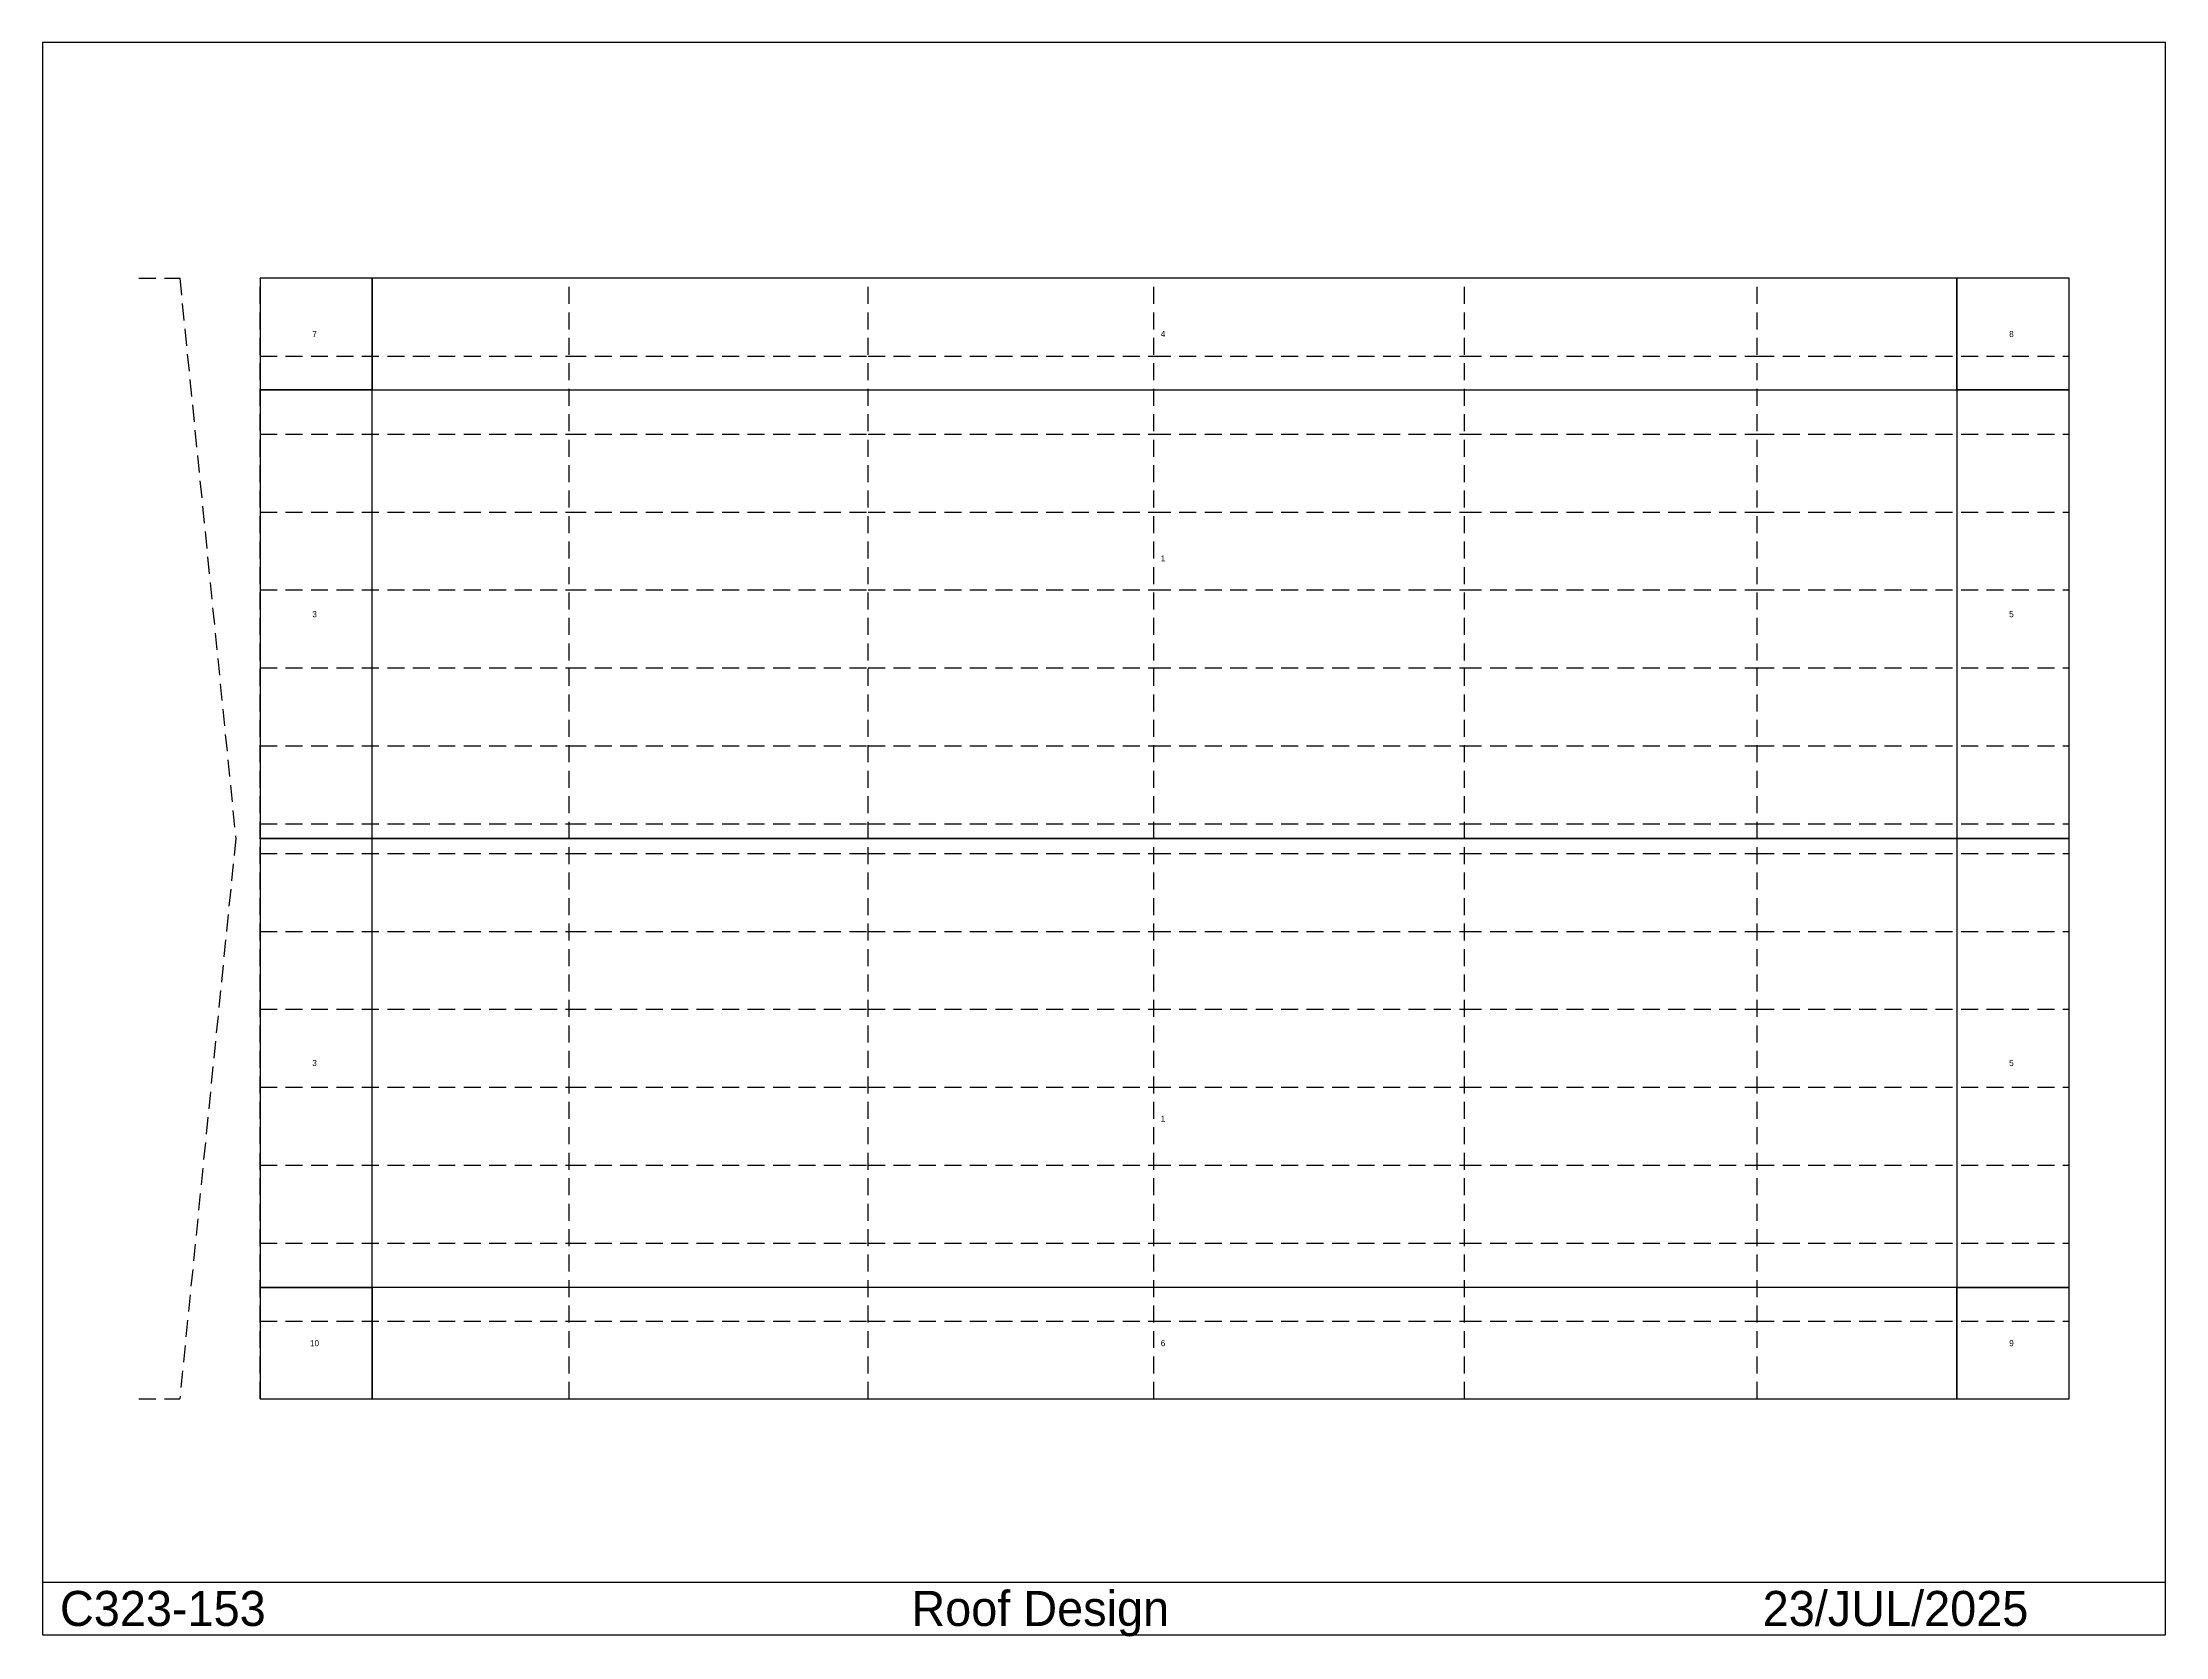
# Model space of a CAD drawing. Extents: x -364 to 3184, y -397 to 2266.
import ezdxf

# ---------------------------------------------------------------- set-up
doc = ezdxf.new("R2010")
doc.units = 0
doc.linetypes.add('CONTIN', pattern=[0])
doc.linetypes.add('DASHED', pattern=[42.55, 28.37, -14.18])
doc.layers.get('0').update_dxf_attribs({"linetype": 'CONTIN'})
for name, color, linetype in [('20', 1, 'CONTIN'), ('22', 7, 'DASHED'), ('23', 7, 'DASHED')]:
    doc.layers.add(name, color=color, linetype=linetype)

msp = doc.modelspace()

# ---------------------------------------------------------------- linework, layer by layer
for p, q in [((3183.743, 2266.5), (-363.591, 2266.5)), ((-363.591, 2266.5), (-363.591, -394)), ((3183.743, -394), (3183.743, 2266.5)), ((-363.591, -306.203), (3183.743, -306.203)), ((-363.591, -394), (3183.743, -394))]:
    msp.add_line(p, q)
at = {"layer": '20'}
for p, q in [((0, 1872.5), (0, 936.25)), ((3022.5, 1872.5), (0, 1872.5)), ((0, 1872.5), (0, 1686.179)), ((187.25, 1872.5), (0, 1872.5)), ((187.25, 1872.5), (187.25, 1686.179)), ((2835.25, 1872.5), (187.25, 1872.5)), ((187.25, 1686.179), (187.25, 1872.5)), ((2835.25, 1686.179), (2835.25, 1872.5)), ((2835.25, 1872.5), (2835.25, 1686.179)), ((3022.5, 1872.5), (2835.25, 1872.5)), ((3022.5, 936.25), (3022.5, 1872.5)), ((3022.5, 1686.179), (3022.5, 1872.5)), ((0, 1686.179), (0, 936.25)), ((187.25, 1686.179), (0, 1686.179)), ((0, 1686.179), (187.25, 1686.179)), ((187.25, 936.25), (187.25, 1686.179)), ((187.25, 1686.179), (2835.25, 1686.179)), ((2835.25, 1686.179), (2835.25, 936.25)), ((3022.5, 1686.179), (2835.25, 1686.179)), ((2835.25, 1686.179), (3022.5, 1686.179)), ((3022.5, 936.25), (3022.5, 1686.179)), ((0, 936.25), (3022.5, 936.25)), ((0, 936.25), (187.25, 936.25)), ((0, 936.25), (0, 0)), ((3022.5, 936.25), (0, 936.25)), ((0, 936.25), (0, 186.321)), ((187.25, 936.25), (0, 936.25)), ((187.25, 186.321), (187.25, 936.25)), ((2835.25, 936.25), (3022.5, 936.25)), ((2835.25, 936.25), (2835.25, 186.321)), ((3022.5, 936.25), (2835.25, 936.25)), ((3022.5, 0), (3022.5, 936.25)), ((3022.5, 186.321), (3022.5, 936.25)), ((0, 186.321), (187.25, 186.321)), ((0, 186.321), (0, 0)), ((187.25, 186.321), (0, 186.321)), ((187.25, 186.321), (187.25, 0)), ((2835.25, 186.321), (187.25, 186.321)), ((187.25, 0), (187.25, 186.321)), ((2835.25, 186.321), (3022.5, 186.321)), ((2835.25, 0), (2835.25, 186.321)), ((2835.25, 186.321), (2835.25, 0)), ((3022.5, 186.321), (2835.25, 186.321)), ((3022.5, 0), (3022.5, 186.321)), ((0, 0), (3022.5, 0)), ((0, 0), (187.25, 0)), ((187.25, 0), (2835.25, 0)), ((2835.25, 0), (3022.5, 0))]:
    msp.add_line(p, q, dxfattribs=at)
at = {"layer": '22'}
for p, q in [((-202.348, 1872.5), (-134.265, 1872.5)), ((-134.265, 1872.5), (-40.64, 936.25)), ((0, 1742.304), (516.667, 1742.304)), ((516.667, 1742.304), (1015.833, 1742.304)), ((1015.833, 1742.304), (1493.333, 1742.304)), ((1493.333, 1742.304), (2012.5, 1742.304)), ((2012.5, 1742.304), (2501.667, 1742.304)), ((2501.667, 1742.304), (3022.5, 1742.304)), ((0, 1612.107), (516.667, 1612.107)), ((516.667, 1612.107), (1015.833, 1612.107)), ((1015.833, 1612.107), (1493.333, 1612.107)), ((1493.333, 1612.107), (2012.5, 1612.107)), ((2012.5, 1612.107), (2501.667, 1612.107)), ((2501.667, 1612.107), (3022.5, 1612.107)), ((0, 1481.911), (516.667, 1481.911)), ((516.667, 1481.911), (1015.833, 1481.911)), ((1015.833, 1481.911), (1493.333, 1481.911)), ((1493.333, 1481.911), (2012.5, 1481.911)), ((2012.5, 1481.911), (2501.667, 1481.911)), ((2501.667, 1481.911), (3022.5, 1481.911)), ((0, 1351.715), (516.667, 1351.715)), ((516.667, 1351.715), (1015.833, 1351.715)), ((1015.833, 1351.715), (1493.333, 1351.715)), ((1493.333, 1351.715), (2012.5, 1351.715)), ((2012.5, 1351.715), (2501.667, 1351.715)), ((2501.667, 1351.715), (3022.5, 1351.715)), ((0, 1221.519), (516.667, 1221.519)), ((516.667, 1221.519), (1015.833, 1221.519)), ((1015.833, 1221.519), (1493.333, 1221.519)), ((1493.333, 1221.519), (2012.5, 1221.519)), ((2012.5, 1221.519), (2501.667, 1221.519)), ((2501.667, 1221.519), (3022.5, 1221.519)), ((0, 1091.322), (516.667, 1091.322)), ((516.667, 1091.322), (1015.833, 1091.322)), ((1015.833, 1091.322), (1493.333, 1091.322)), ((1493.333, 1091.322), (2012.5, 1091.322)), ((2012.5, 1091.322), (2501.667, 1091.322)), ((2501.667, 1091.322), (3022.5, 1091.322)), ((0, 961.126), (516.667, 961.126)), ((516.667, 961.126), (1015.833, 961.126)), ((1015.833, 961.126), (1493.333, 961.126)), ((1493.333, 961.126), (2012.5, 961.126)), ((2012.5, 961.126), (2501.667, 961.126)), ((2501.667, 961.126), (3022.5, 961.126)), ((-40.64, 936.25), (-134.265, 0)), ((0, 936.25), (3022.5, 936.25)), ((0, 911.374), (516.667, 911.374)), ((516.667, 911.374), (1015.833, 911.374)), ((1015.833, 911.374), (1493.333, 911.374)), ((1493.333, 911.374), (2012.5, 911.374)), ((2012.5, 911.374), (2501.667, 911.374)), ((2501.667, 911.374), (3022.5, 911.374)), ((0, 781.178), (516.667, 781.178)), ((516.667, 781.178), (1015.833, 781.178)), ((1015.833, 781.178), (1493.333, 781.178)), ((1493.333, 781.178), (2012.5, 781.178)), ((2012.5, 781.178), (2501.667, 781.178)), ((2501.667, 781.178), (3022.5, 781.178)), ((0, 650.981), (516.667, 650.981)), ((516.667, 650.981), (1015.833, 650.981)), ((1015.833, 650.981), (1493.333, 650.981)), ((1493.333, 650.981), (2012.5, 650.981)), ((2012.5, 650.981), (2501.667, 650.981)), ((2501.667, 650.981), (3022.5, 650.981)), ((0, 520.785), (516.667, 520.785)), ((516.667, 520.785), (1015.833, 520.785)), ((1015.833, 520.785), (1493.333, 520.785)), ((1493.333, 520.785), (2012.5, 520.785)), ((2012.5, 520.785), (2501.667, 520.785)), ((2501.667, 520.785), (3022.5, 520.785)), ((0, 390.589), (516.667, 390.589)), ((516.667, 390.589), (1015.833, 390.589)), ((1015.833, 390.589), (1493.333, 390.589)), ((1493.333, 390.589), (2012.5, 390.589)), ((2012.5, 390.589), (2501.667, 390.589)), ((2501.667, 390.589), (3022.5, 390.589)), ((0, 260.393), (516.667, 260.393)), ((516.667, 260.393), (1015.833, 260.393)), ((1015.833, 260.393), (1493.333, 260.393)), ((1493.333, 260.393), (2012.5, 260.393)), ((2012.5, 260.393), (2501.667, 260.393)), ((2501.667, 260.393), (3022.5, 260.393)), ((0, 130.196), (516.667, 130.196)), ((516.667, 130.196), (1015.833, 130.196)), ((1015.833, 130.196), (1493.333, 130.196)), ((1493.333, 130.196), (2012.5, 130.196)), ((2012.5, 130.196), (2501.667, 130.196)), ((2501.667, 130.196), (3022.5, 130.196)), ((-202.348, 0), (-134.265, 0))]:
    msp.add_line(p, q, dxfattribs=at)
at = {"layer": '23'}
for p, q in [((0, 0), (0, 1872.5)), ((516.667, 0), (516.667, 1872.5)), ((1015.833, 0), (1015.833, 1872.5)), ((1493.333, 0), (1493.333, 1872.5)), ((2012.5, 0), (2012.5, 1872.5)), ((2501.667, 0), (2501.667, 1872.5)), ((3022.5, 0), (3022.5, 1872.5))]:
    msp.add_line(p, q, dxfattribs=at)

# ---------------------------------------------------------------- texts
for s, p in [('Roof Design', (1088.156, -379.367)), ('23/JUL/2025', (2510.636, -379.367)), ('C323-153', (-334.325, -379.367))]:
    msp.add_text(s, height=58.531).set_placement(p)
at = {"layer": '20'}
for s, p in [(' 7', (83.465, 1774.26)), (' 4', (1501.09, 1774.26)), (' 8', (2918.715, 1774.26)), (' 1', (1501.09, 1399.295)), (' 3', (83.465, 1306.135)), (' 5', (2918.715, 1306.135)), (' 3', (83.465, 556.205)), (' 5', (2918.715, 556.205)), (' 1', (1501.09, 463.045)), ('10', (83.465, 88.08)), (' 6', (1501.09, 88.08)), (' 9', (2918.715, 88.08))]:
    msp.add_text(s, height=10.16, dxfattribs=at).set_placement(p)

doc.saveas('drawing.dxf')
